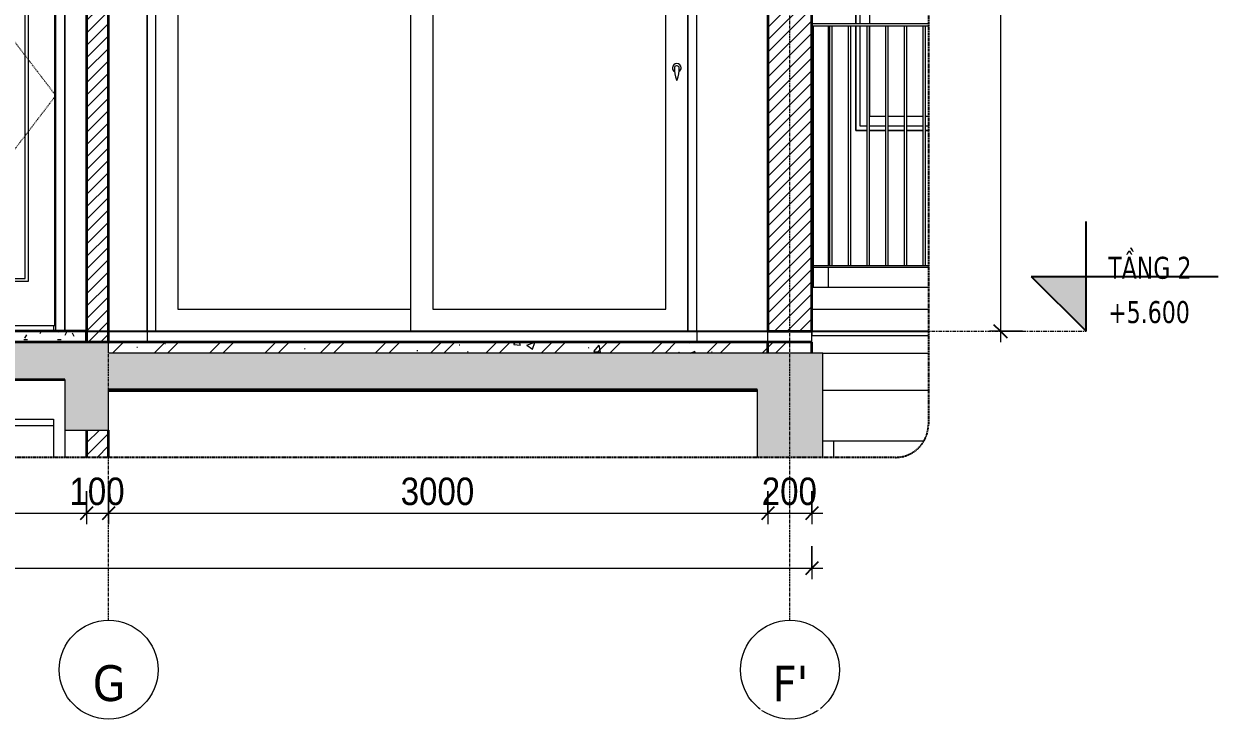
# Model space of a CAD drawing. Header units: millimetres. Extents: x 32270 to 221883, y 3811 to 78637.
# Drawn here: x 113266 to 118699, y 3834 to 7000 of the extents above; entities that cross this region are included whole.
import ezdxf

# ---------------------------------------------------------------- set-up
doc = ezdxf.new("R2010")
doc.units = ezdxf.units.MM
for name, pattern in [('Centre', [31.75, 6.35, -4.7625, 15.875, -4.7625]), ('Dash', [6, 3, -3]), ('Grid Line', [22.225, 12.7, -3.175, 3.175, -3.175]), ('Hidden', [7.14375, 4.7625, -2.38125]), ('IMPORT-CENTER _2_', [40.64, 25.4, -5.08, 5.08, -5.08])]:
    doc.linetypes.add(name, pattern=pattern)
for name, color, linetype, lineweight in [('0-5', 130, 'Continuous', 5), ('A-ANNO-DIMS', 211, 'Continuous', 9), ('A-ANNO-DIMS-50', 211, 'Continuous', 9), ('A-CLNG-1', 7, 'Continuous', 35), ('A-CLNG-PATT-1', 250, 'Continuous', 18), ('A-DETL-GENF', 92, 'Continuous', 18), ('A-DETL-GENF-3', 92, 'Hidden', 25), ('A-DETL-GENF-4', 9, 'Continuous', 18), ('A-DETL-GENF-HDLN-1', 250, 'Dash', 18), ('A-DETL-MEDM', 33, 'Continuous', 35), ('A-DETL-THIN', 151, 'Continuous', 18), ('A-DOOR', 31, 'Continuous', 18), ('A-DOOR-3', 250, 'Continuous', 18), ('A-DOOR-FRAM-1', 31, 'Continuous', 18), ('A-FLOR-2', 250, 'Continuous', 18), ('A-FLOR-FNSH-1', 7, 'Continuous', 35), ('A-FLOR-HRAL-2', 250, 'Continuous', 18), ('A-FLOR-LEVL', 51, 'Continuous', 9), ('A-FLOR-LEVL-1', 51, 'Continuous', 25), ('A-FLOR-LEVL-2', 51, 'Centre', 9), ('A-FLOR-PATT-1', 253, 'Continuous', 18), ('A-FLOR-PATT-4', 67, 'Continuous', 18), ('A-GLAZ-4', 250, 'Continuous', 18), ('A-WALL', 113, 'Continuous', 18), ('A-WALL-2', 7, 'Continuous', 35), ('A-WALL-3', 250, 'Continuous', 18), ('A-WALL-PATT-1', 9, 'Continuous', 18), ('A-WALL-PATT-2', 111, 'Continuous', 18), ('G-IMPT', 8, 'Continuous', 18), ('G-IMPT-2', 8, 'IMPORT-CENTER _2_', 18), ('M-EQPM', 50, 'Continuous', 18), ('M-EQPM-1', 50, 'Continuous', 25), ('M-EQPM-2', 250, 'Continuous', 18), ('S-BEAM-1', 250, 'Continuous', 18), ('S-COLS-9', 250, 'Continuous', 18), ('S-GRID-1', 1, 'Grid Line', 9), ('S-GRID-IDEN', 1, 'Continuous', 9)]:
    doc.layers.add(name, color=color, linetype=linetype, lineweight=lineweight)
doc.styles.add('Tahoma_B', font='tahomabd.ttf', dxfattribs={"height": 162.5})
doc.styles.add('Tahoma_B_1', font='tahomabd.ttf', dxfattribs={"width": 0.85, "height": 100})
doc.styles.add('UTM Avo', font='', dxfattribs={"width": 0.9, "height": 125})
doc.styles.get('UTM Avo').set_extended_font_data('UTM Avo')
doc.dimstyles.new('1_Dim_chi_tiet_2_5', dxfattribs={"dimscale": 304.8, "dimtxt": 124.912619, "dimasz": 0.19685, "dimexe": 0.164042, "dimexo": 0.0625, "dimgap": 0.016404, "dimtad": 1, "dimdec": 0, "dimrnd": 5, "dimzin": 0, "dimdsep": 46, "dimtxsty": 'UTM Avo', "dimblk1": 'OBLIQUE', "dimblk2": 'OBLIQUE', "dimsah": 1, "dimcen": 0.09, "dimdle": 0.164042, "dimazin": 0, "dimtfac": 1, "dimtdec": 4, "dimtix": 1, "dimtmove": 0, "dimatfit": 3, "dimfxl": 0.328084, "dimfxlon": 1, "dimtvp": 1, "dimtolj": 1, "dimtzin": 0, "dimarcsym": 2})
pattern_1 = [(50, (-71392.17, 15875), (364.368, -31.8783), [38.1, -419.1]), (355, (-71392.17, 15875), (-70.486, 382.1133), [30.48, -335.28]), (100.451, (-71361.8, 15872.34), (293.885, 350.2334), [32.38, -356.18]), (46.184, (-71392.17, 15976.6), (542.1585, -84.086), [57.15, -628.65]), (96.636, (-71347, 15969.6), (474.805, 494.855), [48.57, -534.27]), (351.184, (-71392.2, 15976.6), (474.81, 494.85), [45.72, -502.92]), (21, (-71341.37, 15951.2), (303.2285, -204.5305), [38.1, -419.1]), (326, (-71341.37, 15951.2), (123.604, 368.376), [30.48, -335.28]), (71.451, (-71316.1, 15934.16), (426.834, 163.8427), [32.38, -356.18]), (37.5, (-71392.17, 15875), (6.17665, 169.11015), [3.353, -327.863, 3.353, -337.007, -336.55]), (37.5, (-71392.17, 15875), (6.17665, 169.11015), [-671.576, 3.353, -333.197]), (7.5, (-71392.17, 15875), (133.6389, 200.3615), [3.353, -190.703, 3.353, -320.243, -128.27]), (7.5, (-71392.17, 15875), (133.6389, 200.3615), [-517.652, 3.353, -124.917]), (327.5, (-71505.46, 15875), (271.1818, -11.45836), [3.353, -123.647, 3.353, -392.887, -525.78]), (327.5, (-71505.46, 15875), (271.1818, -11.45836), [-523.24, 3.353, -522.427]), (317.5, (-71556.26, 15875), (296.2585, 50.8528), [3.353, -161.747, 3.353, -259.791, -373.38]), (317.5, (-71556.26, 15875), (296.2585, 50.8528), [-428.244, 3.353, -370.027]), (45, (-71392.17, 15875), (-125.7236, 125.7236), []), (45, (-71392.17, 16065.5), (-125.7236, 125.7236), [])]
pattern_2 = [(45, (-71392.172, 15875), (-28.28427, 28.28427), [])]

# ---------------------------------------------------------------- blocks, each defined once
blk = doc.blocks.new('NCV_TKTC_KET CAU_rvt-7-TKCS_CĂN HỘ LOẠI 3A - MẶT CẮT 6')
at = {"layer": 'A-FLOR-PATT-1'}
h = blk.add_hatch(dxfattribs=at)
h.set_pattern_fill('FP_29', color=256, style=0, pattern_type=2)
h.set_pattern_definition(pattern_1)
h.paths.add_polyline_path([(-46998.9, 5500), (-45236.9, 5500), (-45236.9, 5550), (-48436.9, 5550), (-48436.9, 5500), (-48204.6, 5500)])
h = blk.add_hatch(dxfattribs=at)
h.set_pattern_fill('FP_29', color=256, style=0, pattern_type=2)
h.set_pattern_definition(pattern_1)
h.paths.add_polyline_path([(-46998.9, 5500), (-45236.9, 5500), (-45236.9, 5550), (-48436.9, 5550), (-48436.9, 5500), (-48204.6, 5500)])
at = {"layer": 'A-FLOR-2'}
for p, q in [((-45186.9, 5500), (-44707, 5500)), ((-44707, 5330), (-45186.9, 5330))]:
    blk.add_line(p, q, dxfattribs=at)
at = {"layer": 'A-FLOR-FNSH-1'}
for p, q in [((-45236.9, 5550), (-48436.9, 5550)), ((-45236.9, 5500), (-45236.9, 5550))]:
    blk.add_line(p, q, dxfattribs=at)
at = {"layer": 'S-BEAM-1'}
for p, q in [((-45236.9, 5700), (-44707, 5700)), ((-45236.9, 5550), (-45236.9, 5600)), ((-44727.6, 5100), (-45186.9, 5100))]:
    blk.add_line(p, q, dxfattribs=at)
at = {"layer": 'S-COLS-9'}
for p, q in [((-45161.9, 5900), (-45161.9, 6990)), ((-45161.9, 5800), (-45161.9, 5890)), ((-45136.9, 5025.7), (-45136.9, 5100))]:
    blk.add_line(p, q, dxfattribs=at)
blk = doc.blocks.new('DOOR_CW_01 CANH MO-PANEL KINH - DIW_01-900x2200-CỬA GỖ VÂN LAMINATE-553393-TKCS_CĂN HỘ LOẠI 3A - MẶT CẮT 6')
at = {"layer": 'A-DETL-GENF-HDLN-1'}
for p, q in [((-48677.3, 6673.5), (-49497.3, 7747)), ((-49497.3, 5600), (-48677.3, 6673.5))]:
    blk.add_line(p, q, dxfattribs=at)
at = {"layer": 'A-DOOR-3'}
for p, q in [((-48637.3, 7800), (-49537.3, 7800)), ((-49537.3, 5600), (-49537.3, 7800)), ((-48637.3, 7800), (-48637.3, 5600)), ((-49497.3, 7760), (-49497.3, 5600)), ((-49497.3, 7760), (-48677.3, 7760)), ((-48682.3, 7758), (-49492.3, 7758)), ((-49492.3, 7758), (-49492.3, 5626)), ((-48682.3, 5626), (-48682.3, 7758)), ((-48677.3, 5600), (-48677.3, 7760)), ((-49372.3, 6524.5), (-49372.3, 7558)), ((-49372.3, 7558), (-48802.3, 7558)), ((-48802.3, 7558), (-48802.3, 5826)), ((-49357.3, 7543), (-49357.3, 6524.5)), ((-48817.3, 7543), (-49357.3, 7543)), ((-48817.3, 5841), (-48817.3, 7543)), ((-49412.6, 6556), (-49452.1, 6556)), ((-49452.1, 6556), (-49452.1, 6416)), ((-49357.3, 6524.5), (-49432.3, 6524.5)), ((-49412.6, 6524.5), (-49412.6, 6556)), ((-49357.3, 6524.5), (-49331.5, 6524.5)), ((-49331.5, 6524.5), (-49331.5, 6507.5)), ((-49357.3, 6507.5), (-49432.3, 6507.5)), ((-49412.6, 6416), (-49412.6, 6507.5)), ((-49372.3, 5826), (-49372.3, 6507.5)), ((-49357.3, 6507.5), (-49357.3, 5841)), ((-49331.5, 6507.5), (-49357.3, 6507.5)), ((-49452.1, 6416), (-49412.6, 6416)), ((-48802.3, 5826), (-49372.3, 5826)), ((-49357.3, 5841), (-48817.3, 5841)), ((-49492.3, 5626), (-48682.3, 5626)), ((-49487.3, 5626), (-49487.3, 5600)), ((-48687.3, 5626), (-48687.3, 5600))]:
    blk.add_line(p, q, dxfattribs=at)
for start, end in [(90, 180), (180, 270)]:
    blk.add_arc((-49432.3, 6516), 8.5, start, end, dxfattribs=at)
blk = doc.blocks.new('M_Fixed - 900 x 1400-V118-TKCS_CĂN HỘ LOẠI 3A - MẶT CẮT 6')
at = {"layer": 'A-GLAZ-4'}
for p, q in [((-44707, 7915), (-45036.9, 7915)), ((-45036.9, 7915), (-45036.9, 7000)), ((-45017.9, 7000), (-45017.9, 7896)), ((-45017.9, 7896), (-44707, 7896)), ((-44973.9, 7000), (-44973.9, 7852)), ((-44973.9, 7852), (-44707, 7852)), ((-45036.9, 6990), (-45036.9, 6515)), ((-45017.9, 6534), (-45017.9, 6990)), ((-44973.9, 6578), (-44973.9, 6990)), ((-44900.5, 6578), (-44973.9, 6578)), ((-44815.6, 6578), (-44890.5, 6578)), ((-44730.7, 6578), (-44805.6, 6578)), ((-44707, 6578), (-44720.7, 6578)), ((-44985.5, 6534), (-45017.9, 6534)), ((-44900.5, 6534), (-44975.5, 6534)), ((-44815.6, 6534), (-44890.5, 6534)), ((-44730.7, 6534), (-44805.6, 6534)), ((-44707, 6534), (-44720.7, 6534)), ((-45036.9, 6515), (-44985.5, 6515)), ((-44975.5, 6515), (-44900.5, 6515)), ((-44890.5, 6515), (-44815.6, 6515)), ((-44805.6, 6515), (-44730.7, 6515)), ((-44720.7, 6515), (-44707, 6515))]:
    blk.add_line(p, q, dxfattribs=at)
blk = doc.blocks.new('Railing - 10mm-901206-TKCS_CĂN HỘ LOẠI 3A - MẶT CẮT 6')
at = {"layer": 'A-FLOR-HRAL-2'}
for p, q in [((-51826.4, 5900), (-51826.4, 6990)), ((-51816.4, 5900), (-51816.4, 6990))]:
    blk.add_line(p, q, dxfattribs=at)
blk = doc.blocks.new('Railing - 50 x 10mm-V117-TKCS_CĂN HỘ LOẠI 3A - MẶT CẮT 6')
at = {"layer": 'A-FLOR-HRAL-2'}
for p, q in [((-53430.3, 6990), (-53436.9, 6990)), ((-53430.3, 5800), (-53430.3, 6990))]:
    blk.add_line(p, q, dxfattribs=at)
blk = doc.blocks.new('Railing - Railing-885226-TKCS_CĂN HỘ LOẠI 3A - MẶT CẮT 6')
at = {"layer": 'A-FLOR-HRAL-2'}
for p, q in [((-45235.3, 5890), (-45235.3, 5900)), ((-45235.3, 5900), (-44707, 5900)), ((-44707, 5890), (-45235.3, 5890))]:
    blk.add_line(p, q, dxfattribs=at)
for name, p in [('Railing - 50 x 10mm-V117-TKCS_CĂN HỘ LOẠI 3A - MẶT CẮT 6', (8200, 0)), ('Railing - 10mm-901206-TKCS_CĂN HỘ LOẠI 3A - MẶT CẮT 6', (6671.1, 0)), ('Railing - 10mm-901206-TKCS_CĂN HỘ LOẠI 3A - MẶT CẮT 6', (6756, 0)), ('Railing - 10mm-901206-TKCS_CĂN HỘ LOẠI 3A - MẶT CẮT 6', (6841, 0)), ('Railing - 10mm-901206-TKCS_CĂN HỘ LOẠI 3A - MẶT CẮT 6', (6925.9, 0)), ('Railing - 10mm-901206-TKCS_CĂN HỘ LOẠI 3A - MẶT CẮT 6', (7010.8, 0)), ('Railing - 10mm-901206-TKCS_CĂN HỘ LOẠI 3A - MẶT CẮT 6', (7095.8, 0))]:
    blk.add_blockref(name, p)
blk = doc.blocks.new('Top Rail Type - Top Rail_Internal_-885227-TKCS_CĂN HỘ LOẠI 3A - MẶT CẮT 6')
at = {"layer": 'A-FLOR-HRAL-2'}
for p, q in [((-45235.3, 6990), (-45235.3, 7000)), ((-44707, 7000), (-45235.3, 7000)), ((-44707, 6990), (-45235.3, 6990))]:
    blk.add_line(p, q, dxfattribs=at)
blk = doc.blocks.new('NCV_TKTC_TANG 2_rvt-7-TKCS_CĂN HỘ LOẠI 3A - MẶT CẮT 6')
at = {"layer": 'A-FLOR-PATT-4'}
h = blk.add_hatch(dxfattribs=at)
h.set_pattern_fill('FP_30', color=256, style=0, pattern_type=2)
h.set_pattern_definition([(0, (-71392.17, 15875), (203.2, 50.8), [16.764, -135.636, 16.764, -135.636, -812.8]), (0, (-71392.17, 15875), (203.2, 50.8), [-304.8, 16.764, -288.036, 16.764, -135.636, -355.6]), (0, (-71392.17, 15875), (203.2, 50.8), [-762, 16.764, -84.836, 16.764, -237.236]), (120, (-71315.97, 15900.4), (-145.59409, 150.57636), [16.764, -135.636, 16.764, -135.636, -812.8]), (120, (-71315.97, 15900.4), (-145.59409, 150.57636), [-304.8, 16.764, -288.036, 16.764, -135.636, -355.6]), (120, (-71315.97, 15900.4), (-145.59409, 150.57636), [-762, 16.764, -84.836, 16.764, -237.236]), (240, (-71290.57, 16002), (-57.60591, -201.37636), [16.764, -135.636, 16.764, -135.636, -812.8]), (240, (-71290.57, 16002), (-57.60591, -201.37636), [-304.8, 16.764, -288.036, 16.764, -135.636, -355.6]), (240, (-71290.57, 16002), (-57.60591, -201.37636), [-762, 16.764, -84.836, 16.764, -237.236])])
h.paths.add_polyline_path([(-48636.9, 5550), (-48536.9, 5550), (-48536.9, 5600), (-51636.9, 5600), (-51636.9, 5550), (-48807.4, 5550)])
at = {"layer": 'A-WALL-PATT-1'}
h = blk.add_hatch(dxfattribs=at)
h.set_pattern_fill('FP_28', color=256, style=0, pattern_type=2)
h.set_pattern_definition(pattern_2)
h.paths.add_polyline_path([(-48536.9, 5550), (-48436.9, 5550), (-48436.9, 8550), (-48536.9, 8550), (-48536.9, 6096)])
at = {"layer": 'A-FLOR-2'}
for p, q in [((-48260.3, 5600), (-45760.3, 5600)), ((-48260.3, 5550), (-48260.3, 5600)), ((-45760.3, 5600), (-45760.3, 5550))]:
    blk.add_line(p, q, dxfattribs=at)
at = {"layer": 'A-FLOR-FNSH-1'}
for p, q in [((-48536.9, 5600), (-51636.9, 5600)), ((-48536.9, 5550), (-48536.9, 5600)), ((-45436.9, 5550), (-48436.9, 5550)), ((-45436.9, 5500), (-45436.9, 5550))]:
    blk.add_line(p, q, dxfattribs=at)
at = {"layer": 'A-WALL-2'}
for p, q in [((-48536.9, 8550), (-48536.9, 5550)), ((-48436.9, 5550), (-48436.9, 8550))]:
    blk.add_line(p, q, dxfattribs=at)
at = {"layer": 'A-WALL-3'}
for p, q in [((-45036.9, 7000), (-45036.9, 7915)), ((-48637.3, 7800), (-48637.3, 5700)), ((-45036.9, 6515), (-45036.9, 6990)), ((-44985.5, 6515), (-45036.9, 6515)), ((-44900.5, 6515), (-44975.5, 6515)), ((-44815.6, 6515), (-44890.5, 6515)), ((-44730.7, 6515), (-44805.6, 6515)), ((-44707, 6515), (-44720.7, 6515)), ((-44707, 5800), (-45236.9, 5800)), ((-48637.3, 5700), (-48637.3, 5600)), ((-45236.9, 5600), (-45236.9, 5580)), ((-45236.9, 5580), (-44707, 5580))]:
    blk.add_line(p, q, dxfattribs=at)
at = {"layer": 'S-COLS-9'}
blk.add_line((-48636.9, 8550), (-48636.9, 5600), dxfattribs=at)
at = {"layer": 'A-DOOR-3'}
blk.add_blockref('DOOR_CW_01 CANH MO-PANEL KINH - DIW_01-900x2200-CỬA GỖ VÂN LAMINATE-553393-TKCS_CĂN HỘ LOẠI 3A - MẶT CẮT 6', (0, 0), dxfattribs=at)
at = {"layer": 'A-FLOR-HRAL-2'}
for name in ['Railing - Railing-885226-TKCS_CĂN HỘ LOẠI 3A - MẶT CẮT 6', 'Top Rail Type - Top Rail_Internal_-885227-TKCS_CĂN HỘ LOẠI 3A - MẶT CẮT 6']:
    blk.add_blockref(name, (0, 0), dxfattribs=at)
at = {"layer": 'A-GLAZ-4'}
blk.add_blockref('M_Fixed - 900 x 1400-V118-TKCS_CĂN HỘ LOẠI 3A - MẶT CẮT 6', (0, 0), dxfattribs=at)
blk = doc.blocks.new('Air_Conditioner_on_wall_20381 - Air_Conditioner_on_wall_20381-V119-TKCS_CĂN HỘ LOẠI 3A - MẶT CẮT 6')
at = {"layer": 'M-EQPM-2'}
for p, q in [((-49487.3, 5170), (-49487.3, 5200)), ((-49487.3, 5200), (-48687.3, 5200)), ((-49487.3, 5025.7), (-49487.3, 5170)), ((-48687.3, 5170), (-49487.3, 5170)), ((-48687.3, 5200), (-48687.3, 5170)), ((-48687.3, 5170), (-48687.3, 5025.7))]:
    blk.add_line(p, q, dxfattribs=at)
blk = doc.blocks.new('NCV_TKTC_TANG 1_rvt-7-TKCS_CĂN HỘ LOẠI 3A - MẶT CẮT 6')
at = {"layer": 'A-CLNG-PATT-1'}
h = blk.add_hatch(dxfattribs=at)
h.set_pattern_fill('FP_32', color=256, style=0, pattern_type=2)
h.set_pattern_definition([(0, (-71392.17, 15875), (406.4, 101.6), [16.764, -288.036, 16.764, -288.036, -1625.6]), (0, (-71392.17, 15875), (406.4, 101.6), [-609.6, 16.764, -592.836, 16.764, -288.036, -711.2]), (0, (-71392.17, 15875), (406.4, 101.6), [-1524, 16.764, -186.436, 16.764, -491.236]), (120, (-71239.77, 15925.8), (-291.18818, 301.15272), [16.764, -288.036, 16.764, -288.036, -1625.6]), (120, (-71239.77, 15925.8), (-291.18818, 301.15272), [-609.6, 16.764, -592.836, 16.764, -288.036, -711.2]), (120, (-71239.77, 15925.8), (-291.18818, 301.15272), [-1524, 16.764, -186.436, 16.764, -491.236]), (240, (-71188.97, 16129), (-115.21182, -402.75272), [16.764, -288.036, 16.764, -288.036, -1625.6]), (240, (-71188.97, 16129), (-115.21182, -402.75272), [-609.6, 16.764, -592.836, 16.764, -288.036, -711.2]), (240, (-71188.97, 16129), (-115.21182, -402.75272), [-1524, 16.764, -186.436, 16.764, -491.236])])
h.paths.add_polyline_path([(-45486.9, 5330), (-45486.9, 5335), (-48436.9, 5335), (-48436.9, 5330), (-45496, 5330)])
at = {"layer": 'A-WALL-PATT-1'}
h = blk.add_hatch(dxfattribs=at)
h.set_pattern_fill('FP_28', color=256, style=0, pattern_type=2)
h.set_pattern_definition(pattern_2)
h.paths.add_polyline_path([(-48536.9, 5025.7), (-48436.9, 5025.7), (-48436.9, 5150), (-48536.9, 5150)])
at = {"layer": 'A-CLNG-1'}
blk.add_line((-48436.9, 5330), (-45486.9, 5330), dxfattribs=at)
at = {"layer": 'A-WALL-2'}
for p, q in [((-48536.9, 5150), (-48536.9, 5025.7)), ((-48436.9, 5025.7), (-48436.9, 5150))]:
    blk.add_line(p, q, dxfattribs=at)
at = {"layer": 'S-COLS-9'}
blk.add_line((-48636.9, 5150), (-48636.9, 5025.7), dxfattribs=at)
at = {"layer": 'M-EQPM-2'}
blk.add_blockref('Air_Conditioner_on_wall_20381 - Air_Conditioner_on_wall_20381-V119-TKCS_CĂN HỘ LOẠI 3A - MẶT CẮT 6', (0, 0), dxfattribs=at)
blk = doc.blocks.new('TKTC_XREF_251221_MB TANG 2-7 - TKTC_XREF_260130_MB TANG 2-5_dwg_$cc-4746808-TKCS_CĂN HỘ LOẠI 3A - MẶT CẮT 6')
at = {"layer": 'G-IMPT-2'}
for p, q in [((-53818.5, 5600), (-53665.5, 5600)), ((-53742, 5600), (-53742, 5600))]:
    blk.add_line(p, q, dxfattribs=at)
at = {"layer": 'M-EQPM'}
for p, q in [((-53742, 5600), (-53796, 5600)), ((-53796, 5600), (-53742, 5600)), ((-53742, 5600), (-53754.5, 5600)), ((-53754.5, 5600), (-53742, 5600)), ((-53742, 5600), (-53729.4, 5600)), ((-53729.4, 5600), (-53742, 5600)), ((-53685.1, 5600), (-53685.1, 5600))]:
    blk.add_line(p, q, dxfattribs=at)
blk = doc.blocks.new('TKTC_XREF_251221_MB TANG 2-7 - TKTC_XREF_260130_MB TANG 2-5_dwg_CUM U_DN100-4746796-TKCS_CĂN HỘ LOẠI 3A - MẶT CẮT 6')
at = {"layer": 'G-IMPT'}
for p, q in [((-53742, 5600), (-53809.1, 5600)), ((-53809.1, 5600), (-53742, 5600)), ((-53742, 5600), (-53801.3, 5600)), ((-53801.3, 5600), (-53742, 5600)), ((-53742, 5600), (-53742, 5600)), ((-53677.1, 5600), (-53742, 5600)), ((-53677.1, 5600), (-53742, 5600)), ((-53677.1, 5600), (-53742, 5600)), ((-53677.1, 5600), (-53742, 5600)), ((-53675.2, 5600), (-53677.1, 5600)), ((-53677.1, 5600), (-53675.2, 5600)), ((-53675.2, 5600), (-53677.1, 5600)), ((-53677.1, 5600), (-53675.2, 5600)), ((-53670.4, 5600), (-53675.2, 5600)), ((-53675.2, 5600), (-53670.4, 5600)), ((-53675.2, 5600), (-53670.4, 5600)), ((-53675.2, 5600), (-53670.4, 5600)), ((-53670.4, 5600), (-53675.2, 5600)), ((-53675.2, 5600), (-53670.4, 5600)), ((-53675.2, 5600), (-53670.4, 5600)), ((-53675.2, 5600), (-53670.4, 5600)), ((-53670.4, 5600), (-53670.4, 5600)), ((-53670.4, 5600), (-53670.4, 5600)), ((-53669.5, 5600), (-53664, 5600)), ((-53664, 5600), (-53669.5, 5600)), ((-53669.5, 5600), (-53664, 5600)), ((-53664, 5600), (-53669.5, 5600)), ((-53663.1, 5600), (-53664, 5600)), ((-53664, 5600), (-53663.1, 5600)), ((-53663.1, 5600), (-53664, 5600)), ((-53664, 5600), (-53663.1, 5600))]:
    blk.add_line(p, q, dxfattribs=at)
blk = doc.blocks.new('TKTC_XREF_251221_MB TANG 2-7 - TKTC_XREF_260130_MB TANG 2-5_dwg_THU NUOC - THU NUOC-444531-TKCS_MB TẦNG 1-4746804-TKCS_CĂN HỘ LOẠI 3A - MẶT CẮT 6')
at = {"layer": 'G-IMPT'}
for p, q in [((-53908.7, 5600), (-54058.7, 5600)), ((-54058.7, 5600), (-53908.7, 5600)), ((-53933.7, 5600), (-54033.7, 5600)), ((-54033.7, 5600), (-53933.7, 5600)), ((-54017.7, 5600), (-54023.7, 5600)), ((-54023.7, 5600), (-54017.7, 5600)), ((-54011.3, 5600), (-54005.3, 5600)), ((-54005.3, 5600), (-54011.3, 5600)), ((-53998.9, 5600), (-53992.9, 5600)), ((-53992.9, 5600), (-53998.9, 5600)), ((-53986.9, 5600), (-53980.9, 5600)), ((-53980.9, 5600), (-53986.9, 5600)), ((-53986.9, 5600), (-53980.9, 5600)), ((-53980.9, 5600), (-53986.9, 5600)), ((-53983.7, 5600), (-53983.7, 5600)), ((-53983.7, 5600), (-53983.7, 5600)), ((-53983.7, 5600), (-53983.7, 5600)), ((-53983.7, 5600), (-53983.7, 5600)), ((-53968.4, 5600), (-53974.4, 5600)), ((-53974.4, 5600), (-53968.4, 5600)), ((-53956, 5600), (-53962, 5600)), ((-53962, 5600), (-53956, 5600)), ((-53949.6, 5600), (-53943.6, 5600)), ((-53943.6, 5600), (-53949.6, 5600))]:
    blk.add_line(p, q, dxfattribs=at)
blk = doc.blocks.new('TKTC_XREF_251221_MB TANG 2-7 - TKTC_XREF_251221_MB TANG 2-7-2039446-TKCS_CĂN HỘ LOẠI 3A - MẶT CẮT 6')
at = {"layer": 'M-EQPM'}
for p, q in [((-45626.7, 5600), (-45477.1, 5600)), ((-45477.1, 5600), (-45626.7, 5600)), ((-45476.9, 5600), (-45436.9, 5600)), ((-45436.9, 5600), (-45476.9, 5600))]:
    blk.add_line(p, q, dxfattribs=at)
at = {"layer": 'M-EQPM-1'}
blk.add_line((-54201.4, 5600), (-44707, 5600), dxfattribs=at)
for name in ['TKTC_XREF_251221_MB TANG 2-7 - TKTC_XREF_260130_MB TANG 2-5_dwg_THU NUOC - THU NUOC-444531-TKCS_MB TẦNG 1-4746804-TKCS_CĂN HỘ LOẠI 3A - MẶT CẮT 6', 'TKTC_XREF_251221_MB TANG 2-7 - TKTC_XREF_260130_MB TANG 2-5_dwg_$cc-4746808-TKCS_CĂN HỘ LOẠI 3A - MẶT CẮT 6', 'TKTC_XREF_251221_MB TANG 2-7 - TKTC_XREF_260130_MB TANG 2-5_dwg_CUM U_DN100-4746796-TKCS_CĂN HỘ LOẠI 3A - MẶT CẮT 6']:
    blk.add_blockref(name, (8200, 0))
blk = doc.blocks.new('DEG_02-DEG_03 - DEG_02-2500x2400mm-CỬA ĐI 02 CÁNH TRƯỢT-625766-TKCS_CĂN HỘ LOẠI 3A - MẶT CẮT 6')
at = {"layer": 'A-DOOR'}
for p, q in [((-45801.9, 7960), (-47061.9, 7960)), ((-47061.9, 5600), (-47061.9, 7960)), ((-45801.9, 7960), (-45801.9, 5600)), ((-48121.9, 7860), (-48121.9, 5700)), ((-48121.9, 7860), (-47061.9, 7860)), ((-46961.9, 7860), (-46961.9, 5700)), ((-46961.9, 7860), (-45901.9, 7860)), ((-45901.9, 5700), (-45901.9, 7860)), ((-48121.9, 5700), (-47061.9, 5700)), ((-46961.9, 5700), (-45901.9, 5700)), ((-45801.9, 5600), (-47061.9, 5600))]:
    blk.add_line(p, q, dxfattribs=at)
at = {"layer": 'A-DOOR', "flags": 128}
blk.add_lwpolyline([(-45850.4, 6808.7), (-45850.4, 6808.7), (-45850.4, 6808.7), (-45850.4, 6808.7), (-45850.5, 6808.7), (-45850.5, 6808.7), (-45850.5, 6808.7), (-45850.5, 6808.7), (-45850.5, 6808.7), (-45850.5, 6808.7), (-45850.6, 6808.7), (-45850.6, 6808.7), (-45850.6, 6808.7), (-45850.6, 6808.7), (-45850.7, 6808.7), (-45850.7, 6808.7), (-45850.7, 6808.7), (-45850.8, 6808.7), (-45850.8, 6808.7), (-45850.8, 6808.7), (-45850.9, 6808.7), (-45850.9, 6808.7), (-45851, 6808.7), (-45851, 6808.7), (-45851.1, 6808.7), (-45851.1, 6808.7), (-45851.2, 6808.7), (-45851.2, 6808.7), (-45851.3, 6808.7), (-45851.3, 6808.7), (-45851.4, 6808.7), (-45851.4, 6808.7), (-45851.5, 6808.7), (-45851.6, 6808.7), (-45851.6, 6808.7), (-45851.7, 6808.7), (-45851.7, 6808.7), (-45851.8, 6808.7), (-45851.9, 6808.7), (-45851.9, 6808.7), (-45852, 6808.7), (-45852, 6808.7), (-45852.1, 6808.7), (-45852.2, 6808.7), (-45852.2, 6808.7), (-45852.3, 6808.7), (-45852.3, 6808.7), (-45852.4, 6808.7), (-45852.4, 6808.7), (-45852.5, 6808.7), (-45852.6, 6808.7), (-45852.6, 6808.7), (-45852.7, 6808.7), (-45852.7, 6808.7), (-45852.8, 6808.7), (-45852.8, 6808.7), (-45852.9, 6808.7), (-45852.9, 6808.7), (-45853, 6808.7), (-45853, 6808.7), (-45853, 6808.7), (-45853.1, 6808.7), (-45853.1, 6808.7), (-45853.2, 6808.7), (-45853.2, 6808.7), (-45853.2, 6808.7), (-45853.3, 6808.7), (-45853.3, 6808.7), (-45853.3, 6808.7), (-45853.3, 6808.7), (-45853.3, 6808.7), (-45853.4, 6808.7), (-45853.4, 6808.7), (-45853.4, 6808.7), (-45853.4, 6808.7), (-45853.4, 6808.7), (-45853.4, 6808.7), (-45853.4, 6808.7), (-45853.4, 6808.7)], dxfattribs=at)
at = {"layer": 'A-DOOR'}
for centre, radius, start, end in [((-45851.9, 6800), 20, 0, 180), ((-45851.9, 6800), 20, 180, 240), ((-45853.4, 6799.2), 9.45, 90, 180), ((-45698.1, 6799.2), 164.8, 180, 199.134), ((-45850.4, 6799.2), 9.45, 0, 90), ((-46005.7, 6799.2), 164.8, 340.866, 0), ((-45851.9, 6800), 20, 300, 0), ((-45851.6, 6746), 2.34, 199.134, 261.031), ((-45852.3, 6746), 2.34, 278.969, 340.866)]:
    blk.add_arc(centre, radius, start, end, dxfattribs=at)
at = {"layer": 'A-DOOR-FRAM-1'}
for p, q in [((-45761.9, 8000), (-48261.9, 8000)), ((-48261.9, 8000), (-48261.9, 5600)), ((-45761.9, 8000), (-45761.9, 5600)), ((-48221.9, 5600), (-48221.9, 7960)), ((-48221.9, 7960), (-45801.9, 7960)), ((-45801.9, 5600), (-45801.9, 7960)), ((-48261.9, 5600), (-48221.9, 5600)), ((-45761.9, 5600), (-45801.9, 5600))]:
    blk.add_line(p, q, dxfattribs=at)
blk = doc.blocks.new('BORDER VIEW - BORDER VIEW-3699927-TKCS_CĂN HỘ LOẠI 3A - MẶT CẮT 6')
at = {"layer": 'A-DETL-GENF-3'}
for p, q in [((-44707, 9324.4), (-44707, 5175.7)), ((-44857, 5025.7), (-54051.4, 5025.7))]:
    blk.add_line(p, q, dxfattribs=at)
blk.add_arc((-44857, 5175.7), 150, 270, 0, dxfattribs=at)
blk = doc.blocks.new('Level - CAO ĐỘ LEVEL-350587-TKCS_CĂN HỘ LOẠI 3A - MẶT CẮT 6')
at = {"layer": 'A-FLOR-LEVL'}
blk.add_hatch(color=256, dxfattribs=at).paths.add_polyline_path([(-43988.9, 5850), (-43988.9, 5600), (-44238.9, 5850)])
at = {"layer": 'A-FLOR-LEVL-1'}
for p, q in [((-43988.9, 5600), (-43988.9, 6100)), ((-44238.9, 5850), (-43988.9, 5600)), ((-44238.9, 5850), (-43388.9, 5850))]:
    blk.add_line(p, q, dxfattribs=at)
blk = doc.blocks.new('Grid - M_Grid Head - Circle-353313-TKCS_CĂN HỘ LOẠI 3A - MẶT CẮT 6')
at = {"layer": 'S-GRID-IDEN'}
blk.add_circle((-45336.9, 4058.6), 225, dxfattribs=at)
blk = doc.blocks.new('DIMBLOCK109-TKCS_CĂN HỘ LOẠI 3A - MẶT CẮT 6')
at = {"layer": 'A-ANNO-DIMS-50', "lineweight": 25}
for p, q in [((117709.5, 9000), (117679.5, 9030)), ((117709.5, 9000), (117739.5, 8970)), ((117709.5, 5600), (117679.5, 5630)), ((117709.5, 5600), (117739.5, 5570))]:
    blk.add_line(p, q, dxfattribs=at)
at = {"layer": 'A-ANNO-DIMS-50'}
for p, q in [((117709.5, 9050), (117709.5, 5550)), ((117809.5, 9000), (117659.5, 9000)), ((117709.5, 9000), (117809.5, 9000)), ((117809.5, 5600), (117659.5, 5600)), ((117709.5, 5600), (117809.5, 5600))]:
    blk.add_line(p, q, dxfattribs=at)
at = {"layer": 'A-ANNO-DIMS-50', "color": 0, "insert": (117547.1, 7128.8), "char_height": 125, "width": 410.824, "attachment_point": 1, "rotation": 90, "line_spacing_factor": 1.110334, "style": 'UTM Avo'}
blk.add_mtext('3400', dxfattribs=at)
blk = doc.blocks.new('_Oblique')
at = {"color": 0, "linetype": 'ByBlock', "lineweight": -2}
blk.add_line((-0.5, -0.5), (0.5, 0.5), dxfattribs=at)
blk = doc.blocks.new('DIMBLOCK113-TKCS_CĂN HỘ LOẠI 3A - MẶT CẮT 6')
at = {"layer": 'A-ANNO-DIMS-50'}
for p, q in [((110451.3, 4871.2), (110451.3, 4721.2)), ((110451.3, 4771.2), (110451.3, 4871.2)), ((113551.3, 4871.2), (113551.3, 4721.2)), ((113551.3, 4771.2), (113551.3, 4871.2)), ((110451.3, 4771.2), (113551.3, 4771.2))]:
    blk.add_line(p, q, dxfattribs=at)
at = {"layer": 'A-ANNO-DIMS-50', "lineweight": 25}
for p, q in [((110451.3, 4771.2), (110481.3, 4801.2)), ((113551.3, 4771.2), (113581.3, 4801.2)), ((110451.3, 4771.2), (110421.3, 4741.2)), ((113551.3, 4771.2), (113521.3, 4741.2))]:
    blk.add_line(p, q, dxfattribs=at)
at = {"layer": 'A-ANNO-DIMS-50', "color": 0, "insert": (111830.1, 4933.6), "char_height": 125, "width": 410.824, "attachment_point": 1, "line_spacing_factor": 1.110334, "style": 'UTM Avo'}
blk.add_mtext('3100', dxfattribs=at)
blk = doc.blocks.new('DIMBLOCK114-TKCS_CĂN HỘ LOẠI 3A - MẶT CẮT 6')
at = {"layer": 'A-ANNO-DIMS-50'}
for p, q in [((113551.3, 4871.2), (113551.3, 4721.2)), ((113551.3, 4771.2), (113551.3, 4871.2)), ((113651.3, 4871.2), (113651.3, 4721.2)), ((113651.3, 4771.2), (113651.3, 4871.2)), ((113551.3, 4771.2), (113651.3, 4771.2))]:
    blk.add_line(p, q, dxfattribs=at)
at = {"layer": 'A-ANNO-DIMS-50', "lineweight": 25}
for p, q in [((113551.3, 4771.2), (113581.3, 4801.2)), ((113651.3, 4771.2), (113681.3, 4801.2)), ((113551.3, 4771.2), (113521.3, 4741.2)), ((113651.3, 4771.2), (113621.3, 4741.2))]:
    blk.add_line(p, q, dxfattribs=at)
at = {"layer": 'A-ANNO-DIMS-50', "color": 0, "insert": (113472.9, 4933.6), "char_height": 125, "width": 308.118, "attachment_point": 1, "line_spacing_factor": 1.110334, "style": 'UTM Avo'}
blk.add_mtext('100', dxfattribs=at)
blk = doc.blocks.new('DIMBLOCK115-TKCS_CĂN HỘ LOẠI 3A - MẶT CẮT 6')
at = {"layer": 'A-ANNO-DIMS-50'}
for p, q in [((113651.3, 4871.2), (113651.3, 4721.2)), ((113651.3, 4771.2), (113651.3, 4871.2)), ((116651.3, 4871.2), (116651.3, 4721.2)), ((116651.3, 4771.2), (116651.3, 4871.2)), ((113651.3, 4771.2), (116651.3, 4771.2))]:
    blk.add_line(p, q, dxfattribs=at)
at = {"layer": 'A-ANNO-DIMS-50', "lineweight": 25}
for p, q in [((113651.3, 4771.2), (113681.3, 4801.2)), ((116651.3, 4771.2), (116681.3, 4801.2)), ((113651.3, 4771.2), (113621.3, 4741.2)), ((116651.3, 4771.2), (116621.3, 4741.2))]:
    blk.add_line(p, q, dxfattribs=at)
at = {"layer": 'A-ANNO-DIMS-50', "color": 0, "insert": (114980.1, 4933.6), "char_height": 125, "width": 410.824, "attachment_point": 1, "line_spacing_factor": 1.110334, "style": 'UTM Avo'}
blk.add_mtext('3000', dxfattribs=at)
blk = doc.blocks.new('DIMBLOCK116-TKCS_CĂN HỘ LOẠI 3A - MẶT CẮT 6')
at = {"layer": 'A-ANNO-DIMS-50'}
for p, q in [((116651.3, 4871.2), (116651.3, 4721.2)), ((116651.3, 4771.2), (116651.3, 4871.2)), ((116851.3, 4871.2), (116851.3, 4721.2)), ((116851.3, 4771.2), (116851.3, 4871.2)), ((116651.3, 4771.2), (116901.3, 4771.2))]:
    blk.add_line(p, q, dxfattribs=at)
at = {"layer": 'A-ANNO-DIMS-50', "lineweight": 25}
for p, q in [((116651.3, 4771.2), (116681.3, 4801.2)), ((116851.3, 4771.2), (116881.3, 4801.2)), ((116651.3, 4771.2), (116621.3, 4741.2)), ((116851.3, 4771.2), (116821.3, 4741.2))]:
    blk.add_line(p, q, dxfattribs=at)
at = {"layer": 'A-ANNO-DIMS-50', "color": 0, "insert": (116622.9, 4933.6), "char_height": 125, "width": 308.118, "attachment_point": 1, "line_spacing_factor": 1.110334, "style": 'UTM Avo'}
blk.add_mtext('200', dxfattribs=at)
blk = doc.blocks.new('DIMBLOCK117-TKCS_CĂN HỘ LOẠI 3A - MẶT CẮT 6')
at = {"layer": 'A-ANNO-DIMS-50'}
for p, q in [((108451.3, 4621.2), (108451.3, 4471.2)), ((108451.3, 4521.2), (108451.3, 4621.2)), ((116851.3, 4621.2), (116851.3, 4471.2)), ((116851.3, 4521.2), (116851.3, 4621.2)), ((108401.3, 4521.2), (116901.3, 4521.2))]:
    blk.add_line(p, q, dxfattribs=at)
at = {"layer": 'A-ANNO-DIMS-50', "lineweight": 25}
for p, q in [((108451.3, 4521.2), (108421.3, 4491.2)), ((108451.3, 4521.2), (108481.3, 4551.2)), ((116851.3, 4521.2), (116821.3, 4491.2)), ((116851.3, 4521.2), (116881.3, 4551.2))]:
    blk.add_line(p, q, dxfattribs=at)
at = {"layer": 'A-ANNO-DIMS-50', "color": 0, "insert": (112480.1, 4683.6), "char_height": 125, "width": 410.824, "attachment_point": 1, "line_spacing_factor": 1.110334, "style": 'UTM Avo'}
blk.add_mtext('8400', dxfattribs=at)

msp = doc.modelspace()

# ---------------------------------------------------------------- hatches: boundary and pattern name
at = {"layer": 'A-DETL-GENF-4'}
h = msp.add_hatch(dxfattribs=at)
h.set_pattern_fill('FP_29', color=256, style=0, pattern_type=2)
h.set_pattern_definition([(50, (90696.05, 15875), (364.368, -31.8783), [38.1, -419.1]), (355, (90696.05, 15875), (-70.486, 382.1133), [30.48, -335.28]), (100.451, (90726.4, 15872.34), (293.885, 350.2334), [32.38, -356.18]), (46.184, (90696.05, 15976.6), (542.1585, -84.086), [57.15, -628.65]), (96.636, (90741.23, 15969.6), (474.805, 494.855), [48.57, -534.27]), (351.184, (90696.05, 15976.6), (474.81, 494.85), [45.72, -502.92]), (21, (90746.85, 15951.2), (303.2285, -204.5305), [38.1, -419.1]), (326, (90746.85, 15951.2), (123.604, 368.376), [30.48, -335.28]), (71.451, (90772.12, 15934.16), (426.834, 163.8427), [32.38, -356.18]), (37.5, (90696.05, 15875), (6.17665, 169.11015), [3.353, -327.863, 3.353, -337.007, -336.55]), (37.5, (90696.05, 15875), (6.17665, 169.11015), [-671.576, 3.353, -333.197]), (7.5, (90696.05, 15875), (133.6389, 200.3615), [3.353, -190.703, 3.353, -320.243, -128.27]), (7.5, (90696.05, 15875), (133.6389, 200.3615), [-517.652, 3.353, -124.917]), (327.5, (90582.77, 15875), (271.1818, -11.45836), [3.353, -123.647, 3.353, -392.887, -525.78]), (327.5, (90582.77, 15875), (271.1818, -11.45836), [-523.24, 3.353, -522.427]), (317.5, (90531.97, 15875), (296.2585, 50.8528), [3.353, -161.747, 3.353, -259.791, -373.38]), (317.5, (90531.97, 15875), (296.2585, 50.8528), [-428.244, 3.353, -370.027]), (45, (90696.05, 15875), (-125.7236, 125.7236), []), (45, (90696.05, 16065.5), (-125.7236, 125.7236), [])])
h.paths.add_polyline_path([(116897.8, 5025.7), (116901.3, 5025.7), (116901.3, 5500), (113651.3, 5500), (113651.3, 5550), (110351.3, 5550), (110351.3, 5150), (110551.3, 5150), (110551.3, 5380), (113451.3, 5380), (113451.3, 5150), (113651.3, 5150), (113651.3, 5335), (116601.3, 5335), (116601.3, 5025.7), (116661.1, 5025.7)])
h.paths.add_polyline_path([(108401.3, 5025.7), (108701.3, 5025.7), (108701.3, 5550), (107886.8, 5550), (107886.8, 5380), (108401.3, 5380), (108401.3, 5362.1)])
at = {"layer": 'A-WALL-PATT-2'}
h = msp.add_hatch(dxfattribs=at)
h.set_pattern_fill('FP_28', color=256, style=0, pattern_type=2)
h.set_pattern_definition([(45, (90696.05, 15875), (-28.28427, 28.28427), [])])
h.paths.add_polyline_path([(116851.3, 5600), (116851.3, 8350), (116651.3, 8350), (116651.3, 5600)])
h.paths.add_polyline_path([(116651.3, 8900), (116851.3, 8900), (116851.3, 9000), (116651.3, 9000)])

# ---------------------------------------------------------------- linework, layer by layer
at = {"layer": 'A-DETL-MEDM'}
for p, q in [((113651.3, 5550), (112617.9, 5550)), ((110551.3, 5380), (113451.3, 5380)), ((113651.3, 5335), (116601.3, 5335))]:
    msp.add_line(p, q, dxfattribs=at)
at = {"layer": 'A-DETL-THIN'}
for p, q in [((113651.3, 5500), (113651.3, 5550)), ((116901.3, 5500), (113651.3, 5500)), ((116901.3, 5330), (116901.3, 5500)), ((113451.3, 5380), (113451.3, 5150)), ((113651.3, 5150), (113651.3, 5335)), ((116601.3, 5335), (116601.3, 5025.7)), ((116901.3, 5025.7), (116901.3, 5330)), ((113451.3, 5150), (113651.3, 5150))]:
    msp.add_line(p, q, dxfattribs=at)
at = {"layer": 'A-FLOR-LEVL-2'}
msp.add_line((107574.1, 5600), (118099.3, 5600), dxfattribs=at)
at = {"layer": 'A-WALL'}
for p, q in [((113826.3, 5600), (113826.3, 8000)), ((116326.3, 8000), (116326.3, 5600)), ((116326.3, 5600), (113826.3, 5600)), ((116651.3, 5550), (116651.3, 5600))]:
    msp.add_line(p, q, dxfattribs=at)
at = {"layer": 'A-WALL-2'}
for p, q in [((116651.3, 8350), (116651.3, 5600)), ((116851.3, 5600), (116851.3, 8350)), ((116651.3, 5600), (116851.3, 5600))]:
    msp.add_line(p, q, dxfattribs=at)
at = {"layer": 'S-GRID-1'}
for p, q in [((113651.3, 5533.6), (113651.3, 8614.1)), ((116751.3, 5533.6), (116751.3, 8614.1)), ((113651.3, 4283.6), (113651.3, 5533.6)), ((116751.3, 4283.6), (116751.3, 5533.6))]:
    msp.add_line(p, q, dxfattribs=at)

# ---------------------------------------------------------------- block references
at = {"layer": '0-5'}
for name in ['NCV_TKTC_KET CAU_rvt-7-TKCS_CĂN HỘ LOẠI 3A - MẶT CẮT 6', 'NCV_TKTC_TANG 2_rvt-7-TKCS_CĂN HỘ LOẠI 3A - MẶT CẮT 6', 'NCV_TKTC_TANG 1_rvt-7-TKCS_CĂN HỘ LOẠI 3A - MẶT CẮT 6']:
    msp.add_blockref(name, (162088.2, 0), dxfattribs=at)
at = {"layer": 'A-DETL-GENF'}
msp.add_blockref('BORDER VIEW - BORDER VIEW-3699927-TKCS_CĂN HỘ LOẠI 3A - MẶT CẮT 6', (162088.2, 0), dxfattribs=at)
at = {"layer": 'A-DOOR'}
msp.add_blockref('DEG_02-DEG_03 - DEG_02-2500x2400mm-CỬA ĐI 02 CÁNH TRƯỢT-625766-TKCS_CĂN HỘ LOẠI 3A - MẶT CẮT 6', (162088.2, 0), dxfattribs=at)
at = {"layer": 'A-FLOR-LEVL-1'}
msp.add_blockref('Level - CAO ĐỘ LEVEL-350587-TKCS_CĂN HỘ LOẠI 3A - MẶT CẮT 6', (162088.2, 0), dxfattribs=at)
at = {"layer": 'M-EQPM'}
msp.add_blockref('TKTC_XREF_251221_MB TANG 2-7 - TKTC_XREF_251221_MB TANG 2-7-2039446-TKCS_CĂN HỘ LOẠI 3A - MẶT CẮT 6', (162088.2, 0), dxfattribs=at)
at = {"layer": 'S-GRID-IDEN'}
for p in [(158988.2, 0), (162088.2, 0)]:
    msp.add_blockref('Grid - M_Grid Head - Circle-353313-TKCS_CĂN HỘ LOẠI 3A - MẶT CẮT 6', p, dxfattribs=at)

# ---------------------------------------------------------------- texts
at = {"layer": 'A-FLOR-LEVL', "char_height": 100, "line_spacing_factor": 0.996129, "style": 'Tahoma_B_1'}
for s, insert, width, attachment_point in [('\\pt510,1020,1530,2040,2550,3060,3570,4080,4590,5100,5610,6120,6630,7140,7650,8160,8670,9180,9690,10200,10710,11220,11730,12240,12750,13260,13770,14280,14790,15300,15810,16320;TẦNG 2', (118199.6, 5837.2), 452.625, 7), ('\\pt212.5,425,637.5,850,1062.5,1275,1487.5,1700,1912.5,2125,2337.5,2550,2762.5,2975,3187.5,3400,3612.5,3825,4037.5,4250,4462.5,4675,4887.5,5100,5312.5,5525,5737.5,5950,6162.5,6375,6587.5,6800;+5.600', (118199.6, 5737.5), 441.575, 1)]:
    msp.add_mtext(s, dxfattribs=dict(at, insert=insert, width=width, attachment_point=attachment_point))

# ---------------------------------------------------------------- dimensions: what is measured, and where the dimension line sits
at = {"layer": 'A-ANNO-DIMS'}
dim = msp.add_linear_dim(base=(117709.5, 5600), p1=(117809.5, 9000), p2=(117809.5, 5600), angle=90, dimstyle='1_Dim_chi_tiet_2_5', override={"dimpost": '<>', "dimfxl": 3400}, dxfattribs=at)
dim.commit()
dim.dimension.update_dxf_attribs({"geometry": 'DIMBLOCK109-TKCS_CĂN HỘ LOẠI 3A - MẶT CẮT 6', "text_midpoint": (117639.8, 7300)})
for base, p1, p2, override, picture, middle in [((113551.3, 4771.2), (110451.3, 4871.2), (113551.3, 4871.2), {"dimpost": '<>', "dimfxl": 3100}, 'DIMBLOCK113-TKCS_CĂN HỘ LOẠI 3A - MẶT CẮT 6', (112001.3, 4840.9)), ((113651.3, 4771.2), (113551.3, 4871.2), (113651.3, 4871.2), {"dimpost": '<>', "dimfxl": 100}, 'DIMBLOCK114-TKCS_CĂN HỘ LOẠI 3A - MẶT CẮT 6', (113601.3, 4840.9)), ((116651.3, 4771.2), (113651.3, 4871.2), (116651.3, 4871.2), {"dimpost": '<>', "dimfxl": 3000}, 'DIMBLOCK115-TKCS_CĂN HỘ LOẠI 3A - MẶT CẮT 6', (115151.3, 4840.9)), ((116851.3, 4771.2), (116651.3, 4871.2), (116851.3, 4871.2), {"dimpost": '<>', "dimfxl": 200}, 'DIMBLOCK116-TKCS_CĂN HỘ LOẠI 3A - MẶT CẮT 6', (116751.3, 4840.9)), ((116851.3, 4521.2), (108451.3, 4621.2), (116851.3, 4621.2), {"dimpost": '<>', "dimfxl": 8400}, 'DIMBLOCK117-TKCS_CĂN HỘ LOẠI 3A - MẶT CẮT 6', (112651.3, 4590.9))]:
    dim = msp.add_linear_dim(base=base, p1=p1, p2=p2, dimstyle='1_Dim_chi_tiet_2_5', override=override, dxfattribs=at)
    dim.commit()
    dim.dimension.update_dxf_attribs({"geometry": picture, "text_midpoint": middle})

# ---------------------------------------------------------------- next in the draw order: texts
at = {"layer": 'S-GRID-IDEN', "char_height": 162.5, "attachment_point": 5, "line_spacing_factor": 0.996129, "style": 'Tahoma_B', "bg_fill": 3, "box_fill_scale": 1.25, "bg_fill_color": 256, "bg_fill_true_color": 13158600, "bg_fill_transparency": 0}
for s, insert, width in [('\\pt634.99962,1269.99925,1905.0005,2540.00013,3174.99975,3809.99937,4445.00062,5080.00025,5714.99987,6349.9995,6985.00075,7620.00037,8255,8889.99962,9524.99925,10160.0005,10795.00013,11429.99975,12064.99938,12700.00063,13335.00025,13969.99988,14604.9995,15240.00075,15875.00038,16510,17144.99963,17779.99925,18415.0005,19050.00013,19684.99975,20319.99938;G', (113653.6, 3996.1), 168.5), ("\\pt634.99962,1269.99925,1905.0005,2540.00013,3174.99975,3809.99937,4445.00062,5080.00025,5714.99987,6349.9995,6985.00075,7620.00037,8255,8889.99962,9524.99925,10160.0005,10795.00013,11429.99975,12064.99938,12700.00063,13335.00025,13969.99988,14604.9995,15240.00075,15875.00038,16510,17144.99963,17779.99925,18415.0005,19050.00013,19684.99975,20319.99938;F'", (116753.4, 3996.1), 192)]:
    msp.add_mtext(s, dxfattribs=dict(at, insert=insert, width=width))

doc.saveas('drawing.dxf')
